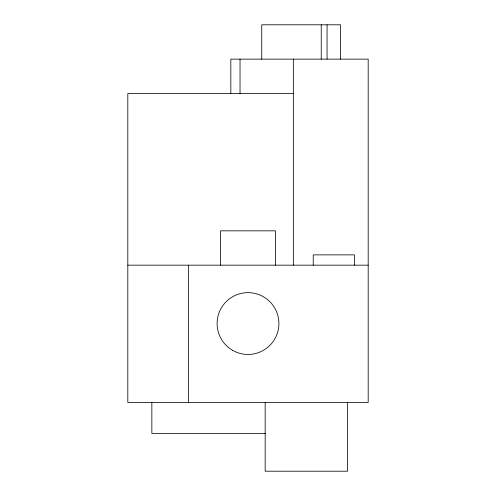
<?xml version="1.0" encoding="UTF-8"?>
<svg xmlns="http://www.w3.org/2000/svg" width="496" height="496" viewBox="0 0 496 496"><rect width="100%" height="100%" fill="white"/><g stroke="black" fill="none" stroke-linecap="round" stroke-linejoin="round"><path stroke-width="0.74" d="M293.353 93.477L127.813 93.477L127.813 402.523L368.187 402.523L368.187 59.136L230.832 59.136L230.832 93.477M127.813 265.168L368.187 265.168M265.341 433.43L151.85 433.43L151.85 402.523M354.448 265.168L354.448 254.87L313.243 254.87L313.243 265.168M347.584 402.523L347.584 471.2L265.168 471.2L265.168 402.523M340.566 59.136L340.566 24.8L261.733 24.8L261.733 59.136M327.062 24.8L327.062 59.136M321.241 24.8L321.241 59.136M293.353 59.136L293.353 265.168M275.472 265.168L275.472 230.832L220.528 230.832L220.528 265.168M240.033 59.136L240.033 93.477M188.381 265.168L188.381 402.523M232.55 350.306A30.907 30.907 0 0 0 278.907 323.547A30.907 30.907 0 0 0 232.55 296.782A30.907 30.907 0 0 0 232.55 350.306"/></g></svg>
